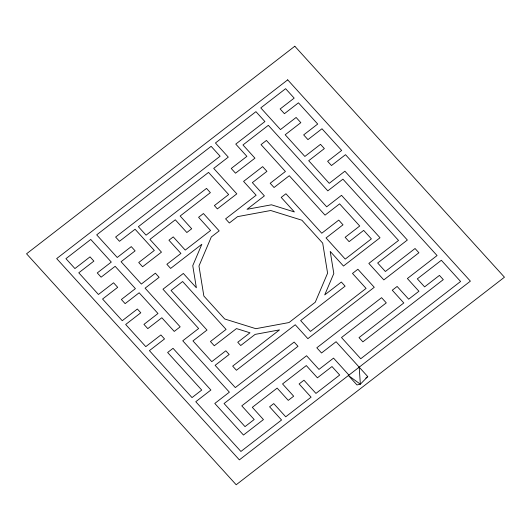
<?xml version="1.0" encoding="UTF-8"?>
<svg xmlns="http://www.w3.org/2000/svg" width="531" height="531" viewBox="0 0 531 531"><rect width="100%" height="100%" fill="white"/><g stroke="black" fill="none" stroke-linecap="round" stroke-linejoin="round"><path stroke-width="0.8" d="M348.94 375.098L333.541 358.126L318.965 369.403L306.56 355.737L241.784 405.85L254.19 419.517L245.017 426.619L224.055 403.52L297.997 346.305L294.147 342.064L235.313 387.584L215.121 365.335L229.16 354.476L225.821 350.799L211.783 361.657L192.959 340.915L206.997 330.056L171.055 290.464L182.624 281.516L226.087 329.406L210.435 341.519L214.285 345.761L236.481 328.583L249.988 332.791L237.749 342.256L240.722 345.528L255.126 334.391L279.532 329.877L232.671 366.131L236.421 370.266L295.243 324.753L307.874 338.665L374.262 287.298L357.887 269.257L352.484 273.432L366.078 288.406L310.482 331.417L300.639 320.578L345.104 286.176L341.353 282.041L324.72 294.911L333.807 273.511L330.202 251.409L343.471 266.031L380.023 237.755L341.513 195.328L326.671 206.818L266.429 140.443L261.033 144.618L285.419 171.486L270.193 183.268L274.042 187.509L289.269 175.728L325.038 215.135L339.608 203.858L359.719 226.014L345.143 237.291L349.106 241.658L363.682 230.381L371.381 238.864L345.23 259.101L326.041 237.954L343.013 224.819L338.738 220.106L321.759 233.235L285.93 193.755L281.198 197.419L294.38 211.942L271.441 204.8L247.028 209.314L264.385 195.886L252.351 182.631L266.927 171.354L262.646 166.641L243.576 181.396L256.134 195.235L225.602 218.858L229.352 222.993L237.569 216.635L270.717 210.502L301.88 220.206L322.695 243.145L327.594 273.166L315.261 302.232L288.997 322.556L255.842 328.682L224.679 318.978L203.864 296.046L198.966 266.018L211.305 236.952L219.17 230.872L203.439 213.535L198.581 217.298L210.561 230.494L185.233 250.088L173.252 236.892L168.938 240.231L180.918 253.433L166.88 264.285L170.63 268.42L201.84 244.273L192.76 265.673L196.364 287.782L183.348 273.445L162.964 289.216L198.627 328.51L182.744 340.796L229.379 392.177L214.803 403.454L243.47 435.035L263.442 419.583L252.318 407.33L277.149 388.115L288.273 400.374L293.67 396.199L282.545 383.94L306.294 365.567L317.419 377.82L331.988 366.549L339.694 375.032L315.945 393.405L303.964 380.209L299.106 383.966L311.086 397.168L285.718 416.795L273.737 403.593L269.589 406.806L281.563 420.001L240.915 451.456L195.773 401.715L210.887 390.019L173.026 348.316L167.63 352.491L201.734 390.066L192.023 397.586L149.41 350.639L164.524 338.944L160.9 334.948L145.786 346.637L125.674 324.487L140.788 312.792L137.363 309.022L122.249 320.711L102.569 299.033L117.683 287.337L113.561 282.791L98.447 294.486L78.767 272.801L93.881 261.106L90.031 256.865L74.917 268.56L65.93 258.657L90.761 239.448L111.298 262.075L97.259 272.934L101.116 277.175L115.147 266.316L135.405 288.638L121.373 299.497L125.124 303.632L139.155 292.773L157.979 313.516L143.947 324.375L147.797 328.616L161.836 317.757L174.241 331.424L180.175 326.83L145.096 288.18L159.127 277.321L155.377 273.186L141.346 284.045L121.081 261.723L135.12 250.864L131.27 246.623L117.232 257.482L96.695 234.855L211.126 146.324L220.113 156.22L115.625 237.058L119.482 241.3L135.073 229.239L154.322 250.453L138.73 262.513L142.58 266.754L161.47 252.139L149.921 239.415L175.29 219.788L186.839 232.512L191.698 228.755L180.148 216.024L210.376 192.64L206.526 188.399L146.071 235.167L138.372 226.684L208.537 172.396L228.649 194.552L214.385 205.583L217.378 208.889L236.813 193.855L213.708 168.4L228.284 157.123L215.447 142.978L255.929 111.656L264.909 121.559L235.764 144.107L246.888 156.366L231.237 168.473L235.512 173.192L254.946 158.158L242.966 144.956L268.334 125.329L327.806 190.855L342.92 179.159L398.535 240.437L368.846 263.409L383.82 279.903L418.906 252.763L415.056 248.515L385.367 271.487L377.667 263.004L407.357 240.032L344.891 171.208L329.24 183.321L308.703 160.694L324.355 148.587L320.505 144.339L304.854 156.453L285.174 134.768L300.825 122.661L296.119 117.47L280.468 129.584L260.787 107.899L285.612 88.69L294.174 98.116L280.136 108.974L284.417 113.687L298.449 102.835L317.704 124.042L303.666 134.901L307.947 139.613L321.978 128.761L341.659 150.439L327.627 161.298L331.477 165.539L345.508 154.687L437.066 255.557L407.383 278.529L418.932 291.253L408.678 299.192L397.128 286.461L392.27 290.225L403.819 302.949L359.016 337.61L362.872 341.851L443.292 279.631L439.442 275.39L424.601 286.873L417.326 278.855L441.347 260.276L460.596 281.483L360.741 358.744L341.493 337.53L386.289 302.869L381.583 297.685L316.815 347.798L321.52 352.982L336.09 341.712L367.751 376.592L360.363 384.192L356.958 384.942L348.402 375.517L360.363 384.192L359.195 367.167M365.846 378.065L367.751 376.592M294.811 46.237L26.55 253.791L236.189 484.763L504.45 277.209L294.811 46.237M287.702 79.856L56.684 258.59L239.368 459.873L470.386 281.138L287.702 79.856"/></g></svg>
